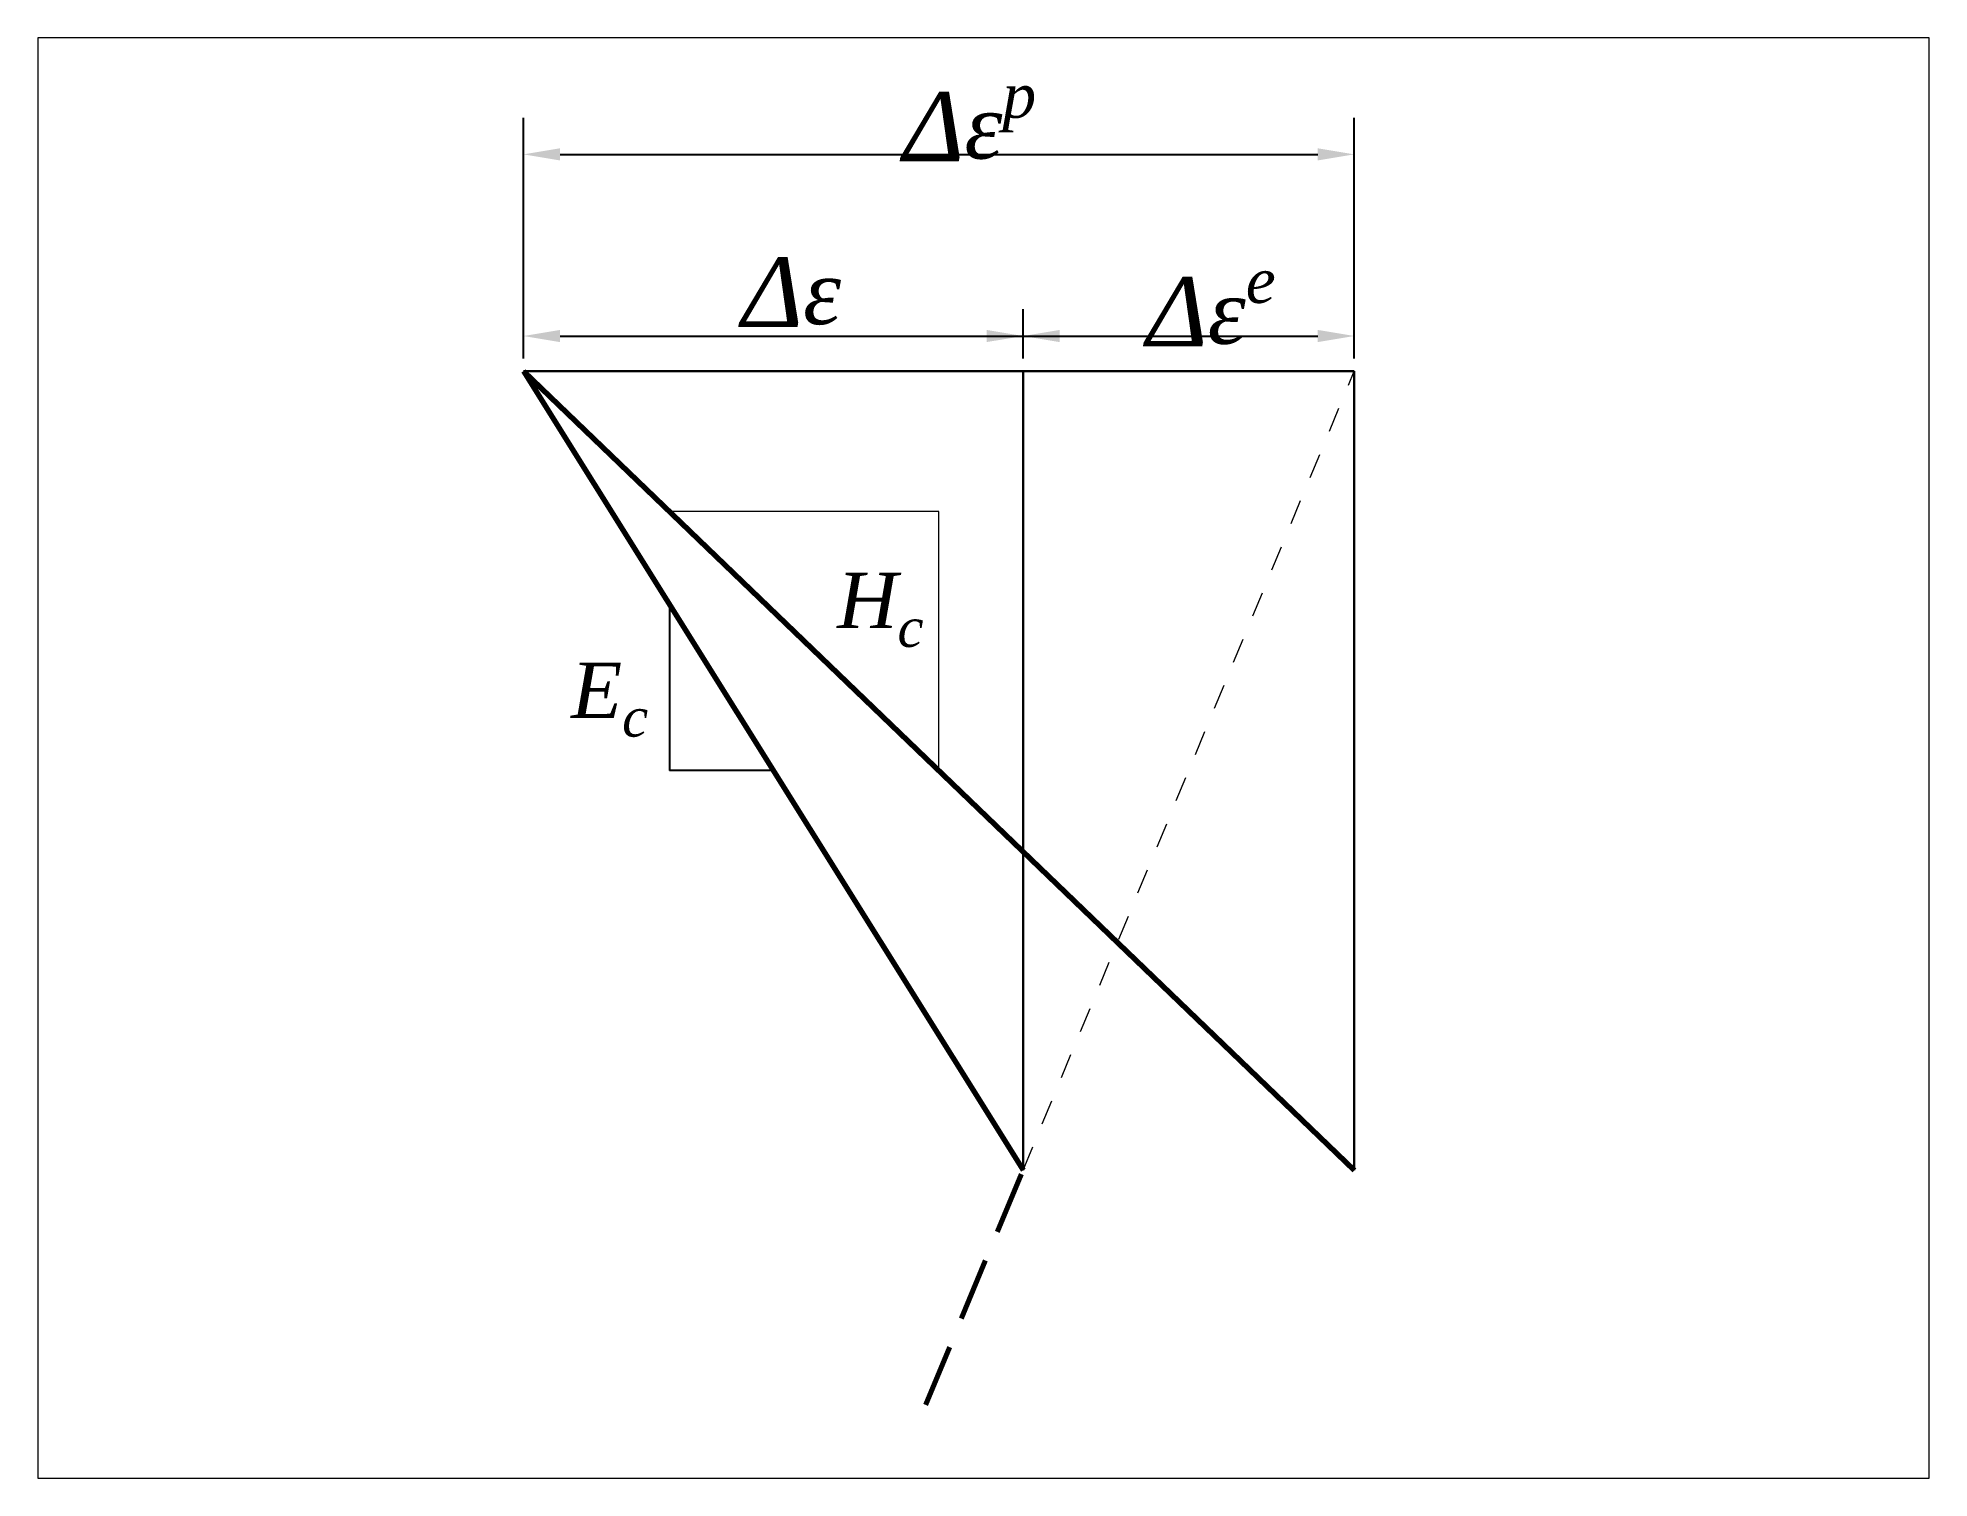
# Paper-space layout 'Layout1' of a CAD drawing. Header units: inches. Extents: x 1.05 to 9.45, y 0.8 to 7.2.
# The model-space entities are those that its viewports show. They can reach past a viewport. Long polylines and large blocks are cut down to what shows.
import ezdxf
from ezdxf import colors
from ezdxf.entities.mleader import LeaderData, LeaderLine
from ezdxf.math import Vec2, Vec3

# ---------------------------------------------------------------- set-up
doc = ezdxf.new("R2010")
doc.units = ezdxf.units.IN
doc.header["$MEASUREMENT"] = 0
doc.linetypes.add('DASHED2', pattern=[0.375, 0.25, -0.125])
doc.linetypes.add('DOT2', pattern=[0.125, 0, -0.125])
doc.styles.get("Standard").update_dxf_attribs({"font": 'timesi.ttf', "height": 0.5})

msp = doc.modelspace()

# ---------------------------------------------------------------- linework, layer by layer
for p, q in [((161.883, 20.0717), (161.883, 21.2593)), ((165.9794, 20.0717), (165.9794, 21.2593)), ((162.063, 21.0793), (165.7994, 21.0793)), ((164.3468, 20.0717), (164.3468, 20.3151)), ((162.063, 20.1831), (165.7994, 20.1831)), ((162.6026, 18.8583), (162.6026, 18.0389)), ((163.1149, 18.0389), (162.6026, 18.0389))]:
    msp.add_line(p, q)
at = {"lineweight": 70}
msp.add_line((161.883, 20.0092), (164.3468, 16.0686), dxfattribs=at)
at = {"lineweight": 30}
for p, q in [((161.883, 20.0092), (165.9794, 20.0092)), ((164.3468, 20.0092), (164.3468, 16.0686)), ((165.9794, 20.0092), (165.9794, 16.0686))]:
    msp.add_line(p, q, dxfattribs=at)
at = {"color": 5, "lineweight": 70}
msp.add_line((161.883, 20.0092), (165.9794, 16.0686), dxfattribs=at)
at = {"linetype": 'DOT2', "lineweight": 15, "ltscale": 0.3}
msp.add_line((164.3468, 16.0686), (165.9794, 20.0092), dxfattribs=at)
at = {"color": 5, "lineweight": 15}
for p, q in [((163.9312, 19.317), (162.6026, 19.317)), ((163.9312, 18.0389), (163.9312, 19.317))]:
    msp.add_line(p, q, dxfattribs=at)
at = {"linetype": 'DASHED2', "lineweight": 70}
msp.add_line((163.8666, 14.9096), (164.3468, 16.0686), dxfattribs=at)
for points in [[(162.063, 21.1093), (162.063, 21.0493), (161.883, 21.0793)], [(165.7994, 21.1093), (165.7994, 21.0493), (165.9794, 21.0793)], [(162.063, 20.2131), (162.063, 20.1531), (161.883, 20.1831)], [(164.1668, 20.2131), (164.1668, 20.1531), (164.3468, 20.1831)], [(164.5268, 20.2131), (164.5268, 20.1531), (164.3468, 20.1831)], [(165.7994, 20.2131), (165.7994, 20.1531), (165.9794, 20.1831)]]:
    msp.add_solid(points)

# ---------------------------------------------------------------- texts
at = {"attachment_point": 1}
for s, width, gutter_width, insert, char_height in [('\\A1;{\\fTimes New Roman|b0|i1|c0|p18;\\H1.08333x;Δ\\H0.92308x;ε\\H0.7x;\\Sp^ ;}', 0.134657, 0.45, (163.7546, 21.4803), 0.315), ('\\A1;{\\fTimes New Roman|b0|i1|c0|p18;\\H1.08333x;Δ\\H0.92308x;ε}', 0.134657, 0.45, (162.9589, 20.5693), 0.315), ('\\A1;{\\fTimes New Roman|b0|i1|c0|p18;\\H1.08333x;Δ\\H0.92308x;ε\\H0.7x;\\Se^ ;}', 0.134657, 0.45, (164.9545, 20.5667), 0.315), ('\\A1;{\\fTimes New Roman|b0|i1|c0|p18;\\H1.08333x;E\\H0.7x;\\S^ c;}', 0.107725, 0.36, (162.1176, 18.5723), 0.252)]:
    msp.add_mtext_dynamic_manual_height_columns(s, width=width, gutter_width=gutter_width, heights=[0], dxfattribs=dict(at, insert=insert, char_height=char_height))
at = {"color": 5, "insert": (163.4296, 19.0149), "char_height": 0.252, "attachment_point": 1}
msp.add_mtext_dynamic_manual_height_columns('\\A1;{\\fTimes New Roman|b0|i1|c0|p18;\\H1.08333x;H\\H0.7x;\\S^ c;}', width=0.107725, gutter_width=0.36, heights=[0], dxfattribs=at)

# ---------------------------------------------------------------- leaders
ml = msp.add_multileader_mtext('Standard')
ml.set_content('', color=256)
ml.set_leader_properties(color=5)
ml.build(insert=Vec2(0, 0))
ml.multileader.update_dxf_attribs({"dogleg_length": 0.36, "arrow_head_size": 150})
ctx = ml.context
ctx.base_point, ctx.char_height, ctx.arrow_head_size, ctx.landing_gap_size, ctx.plane_origin = Vec3(144.6518, 18.1782), 150, 150, 0.09, Vec3(144.114, 17.975)
notes = []
notes.append((ctx, [(0, (1, 1, 0), (144.2918, 18.1782), (1, 0), 0.36, [(0, [(144.114, 17.975)], 0, [])])]))
ctx.mtext.insert, ctx.mtext.flow_direction = Vec3(144.7418, 93.1782), 5
for ctx, leaders in notes:
    for number, flags, end, landing, length, lines in leaders:
        leader = LeaderData()
        leader.index, (leader.has_last_leader_line, leader.has_dogleg_vector, leader.attachment_direction) = number, flags
        leader.last_leader_point, leader.dogleg_vector, leader.dogleg_length = Vec3(end), Vec3(landing), length
        for number, points, colour, breaks in lines:
            line = LeaderLine()
            line.index, line.vertices, line.color, line.breaks = number, Vec3.list(points), colors.encode_raw_color(colour), breaks
            leader.lines.append(line)
        ctx.leaders.append(leader)

psp = doc.layouts.get("Layout1")

# ---------------------------------------------------------------- viewports
at = {"layer": '0'}
psp.add_viewport(center=(5.25, 4), size=(8.4, 6.4), view_center_point=(164.1513, 18.1012), view_height=7.106085, dxfattribs=at)

doc.saveas('drawing.dxf')
